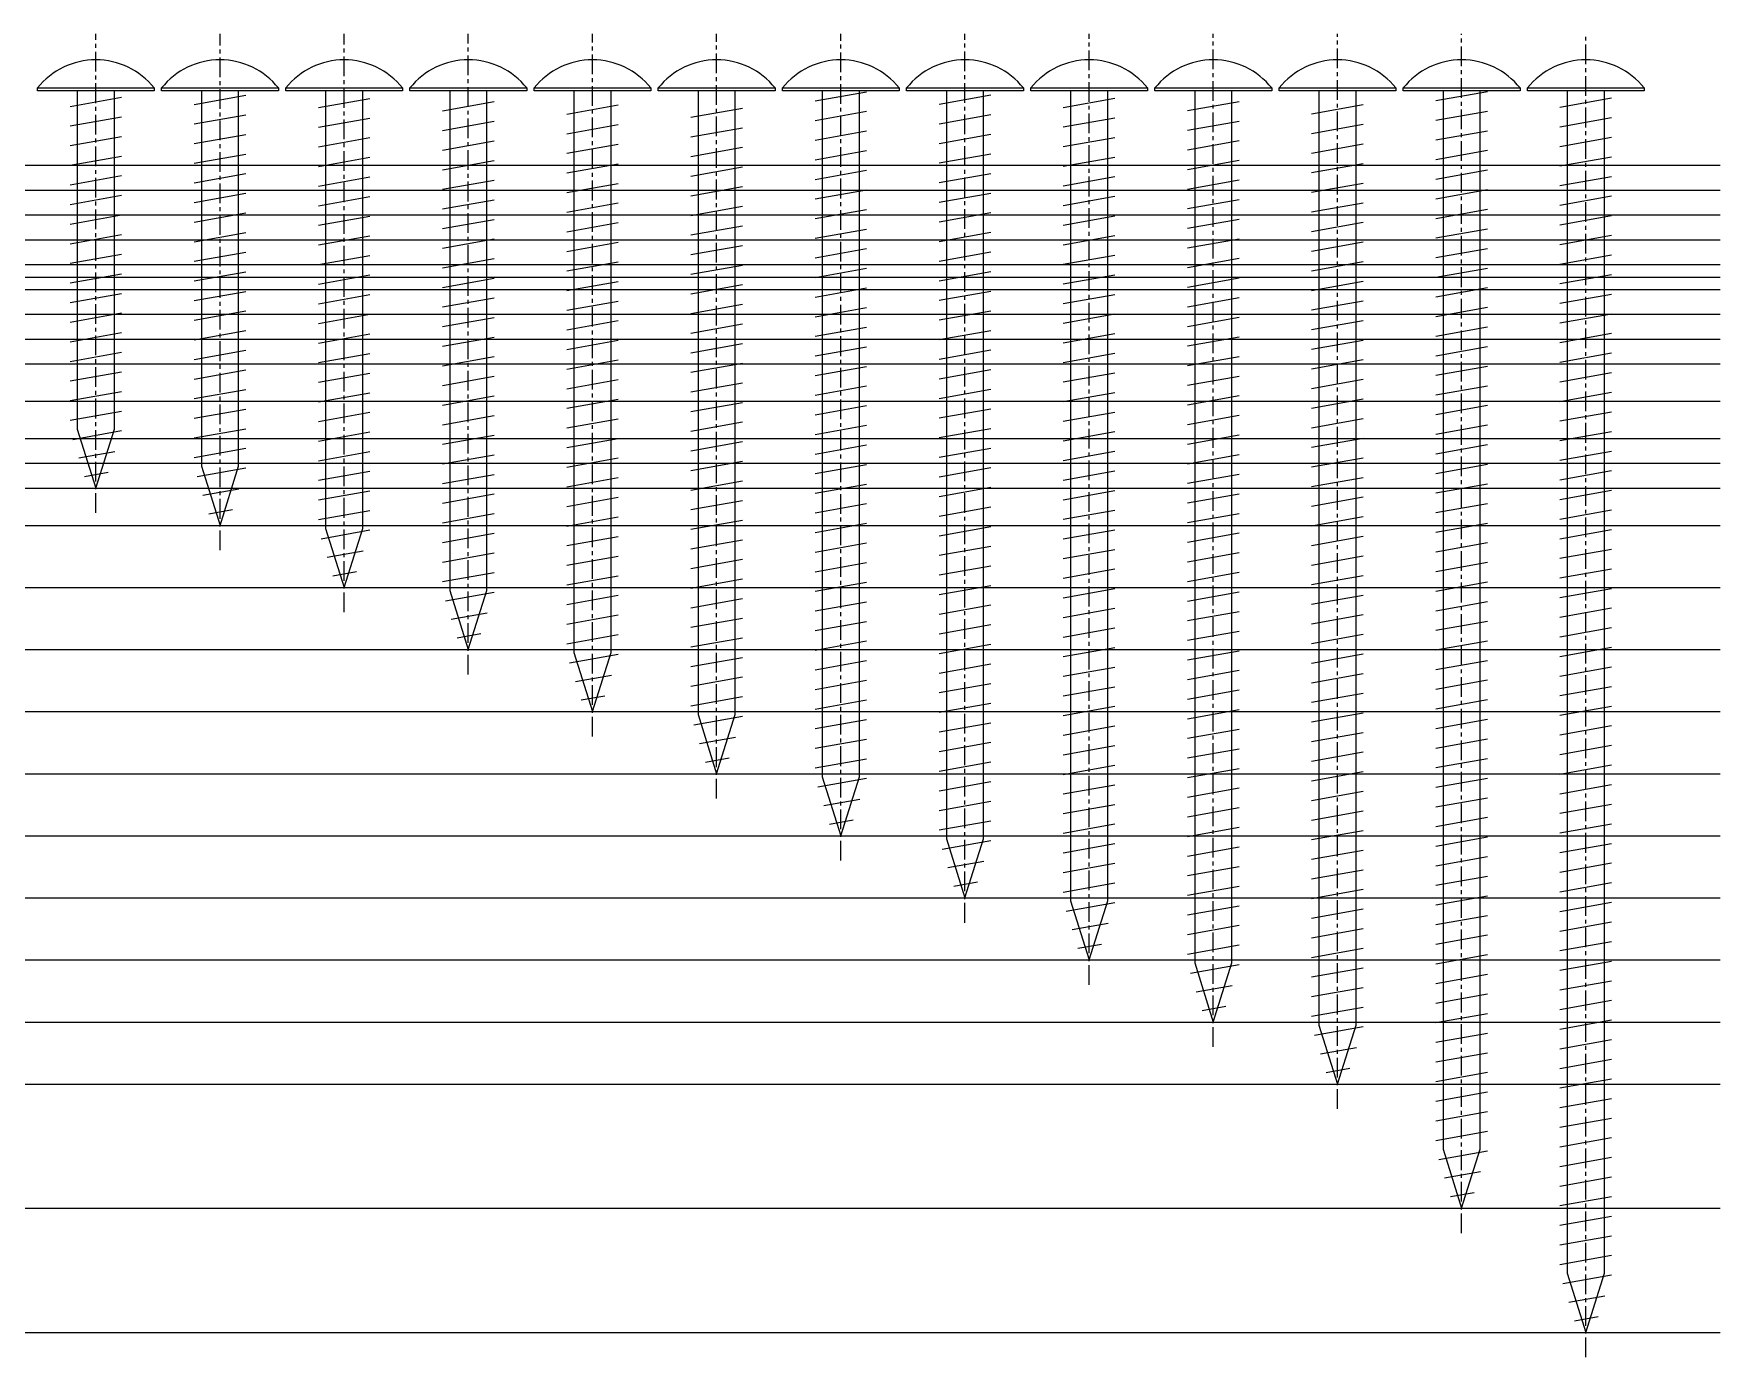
# Model space of a CAD drawing. Header units: millimetres. Extents: x 233 to 3318, y 47 to 2014.
# Drawn here: x 1186.4 to 1322.3, y 1277 to 1383.6 of the extents above; entities that cross this region are included whole.
import ezdxf

# ---------------------------------------------------------------- set-up
doc = ezdxf.new("R2010")
doc.units = ezdxf.units.MM
doc.linetypes.add('csc_CENTER', pattern=[50.8, 31.75, -6.35, 6.35, -6.35])
doc.layers.get('Defpoints').update_dxf_attribs({"color": 251})

msp = doc.modelspace()

# ---------------------------------------------------------------- linework, layer by layer
at = {"color": 0, "linetype": 'csc_CENTER', "lineweight": -2, "ltscale": 0.05}
for p, q in [((1191.45, 1345.01), (1191.45, 1383.61)), ((1201.45, 1342.01), (1201.45, 1383.61)), ((1211.45, 1337.01), (1211.45, 1383.61)), ((1221.45, 1332.01), (1221.45, 1383.61)), ((1231.45, 1327.01), (1231.45, 1383.61)), ((1241.45, 1322.01), (1241.45, 1383.61)), ((1251.45, 1317.01), (1251.45, 1383.61)), ((1261.45, 1312.01), (1261.45, 1383.61)), ((1271.45, 1307.01), (1271.45, 1383.61)), ((1281.45, 1302.01), (1281.45, 1383.61)), ((1291.45, 1297.01), (1291.45, 1383.61)), ((1301.45, 1287.01), (1301.45, 1383.61)), ((1311.45, 1277.01), (1311.45, 1383.61))]:
    msp.add_line(p, q, dxfattribs=at)
for p, q in [((1249.37, 1378.2), (1253.52, 1378.94)), ((1259.37, 1377.94), (1263.52, 1378.68)), ((1299.37, 1378.22), (1303.52, 1378.96)), ((1189.37, 1377.76), (1193.52, 1378.5)), ((1199.37, 1377.92), (1203.52, 1378.66)), ((1209.37, 1377.66), (1213.52, 1378.4)), ((1219.37, 1377.4), (1223.52, 1378.14)), ((1229.37, 1377.14), (1233.52, 1377.88)), ((1239.37, 1376.88), (1243.52, 1377.62)), ((1249.37, 1376.62), (1253.52, 1377.36)), ((1269.37, 1377.68), (1273.52, 1378.42)), ((1279.37, 1377.42), (1283.52, 1378.16)), ((1289.37, 1377.16), (1293.52, 1377.9)), ((1299.37, 1376.64), (1303.52, 1377.38)), ((1309.37, 1377.7), (1313.52, 1378.44)), ((1189.37, 1376.18), (1193.52, 1376.92)), ((1199.37, 1376.34), (1203.52, 1377.08)), ((1209.37, 1376.08), (1213.52, 1376.82)), ((1219.37, 1375.82), (1223.52, 1376.56)), ((1229.37, 1375.56), (1233.52, 1376.3)), ((1239.37, 1375.3), (1243.52, 1376.04)), ((1259.37, 1376.36), (1263.52, 1377.1)), ((1269.37, 1376.1), (1273.52, 1376.84)), ((1279.37, 1375.84), (1283.52, 1376.58)), ((1289.37, 1375.58), (1293.52, 1376.32)), ((1309.37, 1376.12), (1313.52, 1376.86)), ((1189.37, 1374.6), (1193.52, 1375.34)), ((1199.37, 1374.76), (1203.52, 1375.5)), ((1209.37, 1374.5), (1213.52, 1375.24)), ((1219.37, 1374.24), (1223.52, 1374.98)), ((1229.37, 1373.98), (1233.52, 1374.72)), ((1249.37, 1375.04), (1253.52, 1375.78)), ((1259.37, 1374.78), (1263.52, 1375.52)), ((1269.37, 1374.52), (1273.52, 1375.26)), ((1279.37, 1374.26), (1283.52, 1375)), ((1289.37, 1374), (1293.52, 1374.74)), ((1299.37, 1375.06), (1303.52, 1375.8)), ((1309.37, 1374.54), (1313.52, 1375.28)), ((1189.37, 1373.02), (1193.52, 1373.76)), ((1199.37, 1373.18), (1203.52, 1373.92)), ((1209.37, 1372.92), (1213.52, 1373.66)), ((1219.37, 1372.66), (1223.52, 1373.4)), ((1239.37, 1373.72), (1243.52, 1374.46)), ((1249.37, 1373.46), (1253.52, 1374.2)), ((1259.37, 1373.2), (1263.52, 1373.94)), ((1269.37, 1372.94), (1273.52, 1373.68)), ((1279.37, 1372.68), (1283.52, 1373.42)), ((1299.37, 1373.48), (1303.52, 1374.22)), ((1309.37, 1372.96), (1313.52, 1373.7)), ((1189.37, 1371.44), (1193.52, 1372.18)), ((1199.37, 1371.6), (1203.52, 1372.34)), ((1209.37, 1371.34), (1213.52, 1372.08)), ((1229.37, 1372.4), (1233.52, 1373.14)), ((1239.37, 1372.14), (1243.52, 1372.88)), ((1249.37, 1371.88), (1253.52, 1372.62)), ((1259.37, 1371.62), (1263.52, 1372.36)), ((1269.37, 1371.36), (1273.52, 1372.1)), ((1289.37, 1372.42), (1293.52, 1373.16)), ((1299.37, 1371.9), (1303.52, 1372.64)), ((1309.37, 1371.38), (1313.52, 1372.12)), ((1189.37, 1369.86), (1193.52, 1370.6)), ((1199.37, 1370.02), (1203.52, 1370.76)), ((1219.37, 1371.08), (1223.52, 1371.82)), ((1229.37, 1370.82), (1233.52, 1371.56)), ((1239.37, 1370.56), (1243.52, 1371.3)), ((1249.37, 1370.3), (1253.52, 1371.04)), ((1259.37, 1370.04), (1263.52, 1370.78)), ((1279.37, 1371.1), (1283.52, 1371.84)), ((1289.37, 1370.84), (1293.52, 1371.58)), ((1299.37, 1370.32), (1303.52, 1371.06)), ((1309.37, 1369.8), (1313.52, 1370.54)), ((1199.37, 1368.44), (1203.52, 1369.18)), ((1209.37, 1369.76), (1213.52, 1370.5)), ((1219.37, 1369.5), (1223.52, 1370.24)), ((1229.37, 1369.24), (1233.52, 1369.98)), ((1239.37, 1368.98), (1243.52, 1369.72)), ((1249.37, 1368.72), (1253.52, 1369.46)), ((1259.37, 1368.46), (1263.52, 1369.2)), ((1269.37, 1369.78), (1273.52, 1370.52)), ((1279.37, 1369.52), (1283.52, 1370.26)), ((1289.37, 1369.26), (1293.52, 1370)), ((1299.37, 1368.74), (1303.52, 1369.48)), ((1189.37, 1368.28), (1193.52, 1369.02)), ((1209.37, 1368.18), (1213.52, 1368.92)), ((1219.37, 1367.92), (1223.52, 1368.66)), ((1229.37, 1367.66), (1233.52, 1368.4)), ((1239.37, 1367.4), (1243.52, 1368.14)), ((1249.37, 1367.14), (1253.52, 1367.88)), ((1269.37, 1368.2), (1273.52, 1368.94)), ((1279.37, 1367.94), (1283.52, 1368.68)), ((1289.37, 1367.68), (1293.52, 1368.42)), ((1299.37, 1367.16), (1303.52, 1367.9)), ((1309.37, 1368.22), (1313.52, 1368.96)), ((1189.37, 1366.7), (1193.52, 1367.44)), ((1199.37, 1366.86), (1203.52, 1367.6)), ((1209.37, 1366.6), (1213.52, 1367.34)), ((1219.37, 1366.34), (1223.52, 1367.08)), ((1229.37, 1366.08), (1233.52, 1366.82)), ((1239.37, 1365.82), (1243.52, 1366.56)), ((1259.37, 1366.88), (1263.52, 1367.62)), ((1269.37, 1366.62), (1273.52, 1367.36)), ((1279.37, 1366.36), (1283.52, 1367.1)), ((1289.37, 1366.1), (1293.52, 1366.84)), ((1309.37, 1366.64), (1313.52, 1367.38)), ((1189.37, 1365.12), (1193.52, 1365.86)), ((1199.37, 1365.28), (1203.52, 1366.02)), ((1209.37, 1365.02), (1213.52, 1365.76)), ((1219.37, 1364.76), (1223.52, 1365.5)), ((1229.37, 1364.5), (1233.52, 1365.24)), ((1249.37, 1365.56), (1253.52, 1366.3)), ((1259.37, 1365.3), (1263.52, 1366.04)), ((1269.37, 1365.04), (1273.52, 1365.78)), ((1279.37, 1364.78), (1283.52, 1365.52)), ((1289.37, 1364.52), (1293.52, 1365.26)), ((1299.37, 1365.58), (1303.52, 1366.32)), ((1309.37, 1365.06), (1313.52, 1365.8)), ((1189.37, 1363.54), (1193.52, 1364.28)), ((1199.37, 1363.7), (1203.52, 1364.44)), ((1209.37, 1363.44), (1213.52, 1364.18)), ((1219.37, 1363.18), (1223.52, 1363.92)), ((1239.37, 1364.24), (1243.52, 1364.98)), ((1249.37, 1363.98), (1253.52, 1364.72)), ((1259.37, 1363.72), (1263.52, 1364.46)), ((1269.37, 1363.46), (1273.52, 1364.2)), ((1279.37, 1363.2), (1283.52, 1363.94)), ((1299.37, 1364), (1303.52, 1364.74)), ((1309.37, 1363.48), (1313.52, 1364.22)), ((1189.37, 1361.96), (1193.52, 1362.7)), ((1199.37, 1362.12), (1203.52, 1362.86)), ((1209.37, 1361.86), (1213.52, 1362.6)), ((1229.37, 1362.92), (1233.52, 1363.66)), ((1239.37, 1362.66), (1243.52, 1363.4)), ((1249.37, 1362.4), (1253.52, 1363.14)), ((1259.37, 1362.14), (1263.52, 1362.88)), ((1269.37, 1361.88), (1273.52, 1362.62)), ((1289.37, 1362.94), (1293.52, 1363.68)), ((1299.37, 1362.42), (1303.52, 1363.16)), ((1309.37, 1361.9), (1313.52, 1362.64)), ((1189.37, 1360.38), (1193.52, 1361.12)), ((1199.37, 1360.54), (1203.52, 1361.28)), ((1209.37, 1360.28), (1213.52, 1361.02)), ((1219.37, 1361.6), (1223.52, 1362.34)), ((1229.37, 1361.34), (1233.52, 1362.08)), ((1239.37, 1361.08), (1243.52, 1361.82)), ((1249.37, 1360.82), (1253.52, 1361.56)), ((1259.37, 1360.56), (1263.52, 1361.3)), ((1269.37, 1360.3), (1273.52, 1361.04)), ((1279.37, 1361.62), (1283.52, 1362.36)), ((1289.37, 1361.36), (1293.52, 1362.1)), ((1299.37, 1360.84), (1303.52, 1361.58)), ((1309.37, 1360.32), (1313.52, 1361.06)), ((1199.37, 1358.96), (1203.52, 1359.7)), ((1219.37, 1360.02), (1223.52, 1360.76)), ((1229.37, 1359.76), (1233.52, 1360.5)), ((1239.37, 1359.5), (1243.52, 1360.24)), ((1249.37, 1359.24), (1253.52, 1359.98)), ((1259.37, 1358.98), (1263.52, 1359.72)), ((1279.37, 1360.04), (1283.52, 1360.78)), ((1289.37, 1359.78), (1293.52, 1360.52)), ((1299.37, 1359.26), (1303.52, 1360)), ((1189.37, 1358.8), (1193.52, 1359.54)), ((1209.37, 1358.7), (1213.52, 1359.44)), ((1219.37, 1358.44), (1223.52, 1359.18)), ((1229.37, 1358.18), (1233.52, 1358.92)), ((1239.37, 1357.92), (1243.52, 1358.66)), ((1249.37, 1357.66), (1253.52, 1358.4)), ((1269.37, 1358.72), (1273.52, 1359.46)), ((1279.37, 1358.46), (1283.52, 1359.2)), ((1289.37, 1358.2), (1293.52, 1358.94)), ((1299.37, 1357.68), (1303.52, 1358.42)), ((1309.37, 1358.74), (1313.52, 1359.48)), ((1189.37, 1357.22), (1193.52, 1357.96)), ((1199.37, 1357.38), (1203.52, 1358.12)), ((1209.37, 1357.12), (1213.52, 1357.86)), ((1219.37, 1356.86), (1223.52, 1357.6)), ((1229.37, 1356.6), (1233.52, 1357.34)), ((1239.37, 1356.34), (1243.52, 1357.08)), ((1259.37, 1357.4), (1263.52, 1358.14)), ((1269.37, 1357.14), (1273.52, 1357.88)), ((1279.37, 1356.88), (1283.52, 1357.62)), ((1289.37, 1356.62), (1293.52, 1357.36)), ((1309.37, 1357.16), (1313.52, 1357.9)), ((1189.37, 1355.64), (1193.52, 1356.38)), ((1199.37, 1355.8), (1203.52, 1356.54)), ((1209.37, 1355.54), (1213.52, 1356.28)), ((1219.37, 1355.28), (1223.52, 1356.02)), ((1229.37, 1355.02), (1233.52, 1355.76)), ((1249.37, 1356.08), (1253.52, 1356.82)), ((1259.37, 1355.82), (1263.52, 1356.56)), ((1269.37, 1355.56), (1273.52, 1356.3)), ((1279.37, 1355.3), (1283.52, 1356.04)), ((1289.37, 1355.04), (1293.52, 1355.78)), ((1299.37, 1356.1), (1303.52, 1356.84)), ((1309.37, 1355.58), (1313.52, 1356.32)), ((1189.37, 1354.06), (1193.52, 1354.8)), ((1199.37, 1354.22), (1203.52, 1354.96)), ((1209.37, 1353.96), (1213.52, 1354.7)), ((1219.37, 1353.7), (1223.52, 1354.44)), ((1239.37, 1354.76), (1243.52, 1355.5)), ((1249.37, 1354.5), (1253.52, 1355.24)), ((1259.37, 1354.24), (1263.52, 1354.98)), ((1269.37, 1353.98), (1273.52, 1354.72)), ((1279.37, 1353.72), (1283.52, 1354.46)), ((1299.37, 1354.52), (1303.52, 1355.26)), ((1309.37, 1354), (1313.52, 1354.74)), ((1189.37, 1352.48), (1193.52, 1353.22)), ((1199.37, 1352.64), (1203.52, 1353.38)), ((1209.37, 1352.38), (1213.52, 1353.12)), ((1229.37, 1353.44), (1233.52, 1354.18)), ((1239.37, 1353.18), (1243.52, 1353.92)), ((1249.37, 1352.92), (1253.52, 1353.66)), ((1259.37, 1352.66), (1263.52, 1353.4)), ((1269.37, 1352.4), (1273.52, 1353.14)), ((1279.37, 1352.14), (1283.52, 1352.88)), ((1289.37, 1353.46), (1293.52, 1354.2)), ((1299.37, 1352.94), (1303.52, 1353.68)), ((1309.37, 1352.42), (1313.52, 1353.16)), ((1189.6, 1350.94), (1193.52, 1351.64)), ((1199.37, 1351.06), (1203.52, 1351.8)), ((1209.37, 1350.8), (1213.52, 1351.54)), ((1219.37, 1352.12), (1223.52, 1352.86)), ((1229.37, 1351.86), (1233.52, 1352.6)), ((1239.37, 1351.6), (1243.52, 1352.34)), ((1249.37, 1351.34), (1253.52, 1352.08)), ((1259.37, 1351.08), (1263.52, 1351.82)), ((1269.37, 1350.82), (1273.52, 1351.56)), ((1289.37, 1351.88), (1293.52, 1352.62)), ((1299.37, 1351.36), (1303.52, 1352.1)), ((1309.37, 1350.84), (1313.52, 1351.58)), ((1199.37, 1349.48), (1203.52, 1350.22)), ((1219.37, 1350.54), (1223.52, 1351.28)), ((1229.37, 1350.28), (1233.52, 1351.02)), ((1239.37, 1350.02), (1243.52, 1350.76)), ((1249.37, 1349.76), (1253.52, 1350.5)), ((1259.37, 1349.5), (1263.52, 1350.24)), ((1279.37, 1350.56), (1283.52, 1351.3)), ((1289.37, 1350.3), (1293.52, 1351.04)), ((1299.37, 1349.78), (1303.52, 1350.52)), ((1190.08, 1349.45), (1192.98, 1349.96)), ((1209.37, 1349.22), (1213.52, 1349.96)), ((1219.37, 1348.96), (1223.52, 1349.7)), ((1229.37, 1348.7), (1233.52, 1349.44)), ((1239.37, 1348.44), (1243.52, 1349.18)), ((1249.37, 1348.18), (1253.52, 1348.92)), ((1269.37, 1349.24), (1273.52, 1349.98)), ((1279.37, 1348.98), (1283.52, 1349.72)), ((1289.37, 1348.72), (1293.52, 1349.46)), ((1299.37, 1348.2), (1303.52, 1348.94)), ((1309.37, 1349.26), (1313.52, 1350)), ((1190.55, 1347.95), (1192.45, 1348.29)), ((1199.6, 1347.94), (1203.52, 1348.64)), ((1209.37, 1347.64), (1213.52, 1348.38)), ((1219.37, 1347.38), (1223.52, 1348.12)), ((1229.37, 1347.12), (1233.52, 1347.86)), ((1239.37, 1346.86), (1243.52, 1347.6)), ((1259.37, 1347.92), (1263.52, 1348.66)), ((1269.37, 1347.66), (1273.52, 1348.4)), ((1279.37, 1347.4), (1283.52, 1348.14)), ((1289.37, 1347.14), (1293.52, 1347.88)), ((1309.37, 1347.68), (1313.52, 1348.42)), ((1200.08, 1346.45), (1202.98, 1346.96)), ((1209.37, 1346.06), (1213.52, 1346.8)), ((1219.37, 1345.8), (1223.52, 1346.54)), ((1229.37, 1345.54), (1233.52, 1346.28)), ((1249.37, 1346.6), (1253.52, 1347.34)), ((1259.37, 1346.34), (1263.52, 1347.08)), ((1269.37, 1346.08), (1273.52, 1346.82)), ((1279.37, 1345.82), (1283.52, 1346.56)), ((1289.37, 1345.56), (1293.52, 1346.3)), ((1299.37, 1346.62), (1303.52, 1347.36)), ((1309.37, 1346.1), (1313.52, 1346.84)), ((1200.55, 1344.95), (1202.45, 1345.29)), ((1209.37, 1344.48), (1213.52, 1345.22)), ((1219.37, 1344.22), (1223.52, 1344.96)), ((1239.37, 1345.28), (1243.52, 1346.02)), ((1249.37, 1345.02), (1253.52, 1345.76)), ((1259.37, 1344.76), (1263.52, 1345.5)), ((1269.37, 1344.5), (1273.52, 1345.24)), ((1279.37, 1344.24), (1283.52, 1344.98)), ((1299.37, 1345.04), (1303.52, 1345.78)), ((1309.37, 1344.52), (1313.52, 1345.26)), ((1209.6, 1342.94), (1213.52, 1343.64)), ((1219.37, 1342.64), (1223.52, 1343.38)), ((1229.37, 1343.96), (1233.52, 1344.7)), ((1239.37, 1343.7), (1243.52, 1344.44)), ((1249.37, 1343.44), (1253.52, 1344.18)), ((1259.37, 1343.18), (1263.52, 1343.92)), ((1269.37, 1342.92), (1273.52, 1343.66)), ((1279.37, 1342.66), (1283.52, 1343.4)), ((1289.37, 1343.98), (1293.52, 1344.72)), ((1299.37, 1343.46), (1303.52, 1344.2)), ((1309.37, 1342.94), (1313.52, 1343.68)), ((1229.37, 1342.38), (1233.52, 1343.12)), ((1239.37, 1342.12), (1243.52, 1342.86)), ((1249.37, 1341.86), (1253.52, 1342.6)), ((1259.37, 1341.6), (1263.52, 1342.34)), ((1269.37, 1341.34), (1273.52, 1342.08)), ((1289.37, 1342.4), (1293.52, 1343.14)), ((1299.37, 1341.88), (1303.52, 1342.62)), ((1309.37, 1341.36), (1313.52, 1342.1)), ((1210.08, 1341.45), (1212.98, 1341.96)), ((1219.37, 1341.06), (1223.52, 1341.8)), ((1229.37, 1340.8), (1233.52, 1341.54)), ((1239.37, 1340.54), (1243.52, 1341.28)), ((1249.37, 1340.28), (1253.52, 1341.02)), ((1259.37, 1340.02), (1263.52, 1340.76)), ((1279.37, 1341.08), (1283.52, 1341.82)), ((1289.37, 1340.82), (1293.52, 1341.56)), ((1299.37, 1340.3), (1303.52, 1341.04)), ((1210.55, 1339.95), (1212.45, 1340.29)), ((1219.37, 1339.48), (1223.52, 1340.22)), ((1229.37, 1339.22), (1233.52, 1339.96)), ((1239.37, 1338.96), (1243.52, 1339.7)), ((1249.37, 1338.7), (1253.52, 1339.44)), ((1269.37, 1339.76), (1273.52, 1340.5)), ((1279.37, 1339.5), (1283.52, 1340.24)), ((1289.37, 1339.24), (1293.52, 1339.98)), ((1299.37, 1338.72), (1303.52, 1339.46)), ((1309.37, 1339.78), (1313.52, 1340.52)), ((1219.6, 1337.94), (1223.52, 1338.64)), ((1229.37, 1337.64), (1233.52, 1338.38)), ((1239.37, 1337.38), (1243.52, 1338.12)), ((1259.37, 1338.44), (1263.52, 1339.18)), ((1269.37, 1338.18), (1273.52, 1338.92)), ((1279.37, 1337.92), (1283.52, 1338.66)), ((1289.37, 1337.66), (1293.52, 1338.4)), ((1309.37, 1338.2), (1313.52, 1338.94)), ((1220.08, 1336.45), (1222.98, 1336.96)), ((1229.37, 1336.06), (1233.52, 1336.8)), ((1249.37, 1337.12), (1253.52, 1337.86)), ((1259.37, 1336.86), (1263.52, 1337.6)), ((1269.37, 1336.6), (1273.52, 1337.34)), ((1279.37, 1336.34), (1283.52, 1337.08)), ((1289.37, 1336.08), (1293.52, 1336.82)), ((1299.37, 1337.14), (1303.52, 1337.88)), ((1309.37, 1336.62), (1313.52, 1337.36)), ((1220.55, 1334.95), (1222.45, 1335.29)), ((1229.37, 1334.48), (1233.52, 1335.22)), ((1239.37, 1335.8), (1243.52, 1336.54)), ((1249.37, 1335.54), (1253.52, 1336.28)), ((1259.37, 1335.28), (1263.52, 1336.02)), ((1269.37, 1335.02), (1273.52, 1335.76)), ((1279.37, 1334.76), (1283.52, 1335.5)), ((1289.37, 1334.5), (1293.52, 1335.24)), ((1299.37, 1335.56), (1303.52, 1336.3)), ((1309.37, 1335.04), (1313.52, 1335.78)), ((1239.37, 1334.22), (1243.52, 1334.96)), ((1249.37, 1333.96), (1253.52, 1334.7)), ((1259.37, 1333.7), (1263.52, 1334.44)), ((1269.37, 1333.44), (1273.52, 1334.18)), ((1279.37, 1333.18), (1283.52, 1333.92)), ((1299.37, 1333.98), (1303.52, 1334.72)), ((1309.37, 1333.46), (1313.52, 1334.2)), ((1229.6, 1332.94), (1233.52, 1333.64)), ((1239.37, 1332.64), (1243.52, 1333.38)), ((1249.37, 1332.38), (1253.52, 1333.12)), ((1259.37, 1332.12), (1263.52, 1332.86)), ((1269.37, 1331.86), (1273.52, 1332.6)), ((1289.37, 1332.92), (1293.52, 1333.66)), ((1299.37, 1332.4), (1303.52, 1333.14)), ((1309.37, 1331.88), (1313.52, 1332.62)), ((1230.08, 1331.45), (1232.98, 1331.96)), ((1239.37, 1331.06), (1243.52, 1331.8)), ((1249.37, 1330.8), (1253.52, 1331.54)), ((1259.37, 1330.54), (1263.52, 1331.28)), ((1279.37, 1331.6), (1283.52, 1332.34)), ((1289.37, 1331.34), (1293.52, 1332.08)), ((1299.37, 1330.82), (1303.52, 1331.56)), ((1230.55, 1329.95), (1232.45, 1330.29)), ((1239.37, 1329.48), (1243.52, 1330.22)), ((1249.37, 1329.22), (1253.52, 1329.96)), ((1269.37, 1330.28), (1273.52, 1331.02)), ((1279.37, 1330.02), (1283.52, 1330.76)), ((1289.37, 1329.76), (1293.52, 1330.5)), ((1299.37, 1329.24), (1303.52, 1329.98)), ((1309.37, 1330.3), (1313.52, 1331.04)), ((1239.6, 1327.94), (1243.52, 1328.64)), ((1259.37, 1328.96), (1263.52, 1329.7)), ((1269.37, 1328.7), (1273.52, 1329.44)), ((1279.37, 1328.44), (1283.52, 1329.18)), ((1289.37, 1328.18), (1293.52, 1328.92)), ((1309.37, 1328.72), (1313.52, 1329.46)), ((1249.37, 1327.64), (1253.52, 1328.38)), ((1259.37, 1327.38), (1263.52, 1328.12)), ((1269.37, 1327.12), (1273.52, 1327.86)), ((1279.37, 1326.86), (1283.52, 1327.6)), ((1289.37, 1326.6), (1293.52, 1327.34)), ((1299.37, 1327.66), (1303.52, 1328.4)), ((1309.37, 1327.14), (1313.52, 1327.88)), ((1240.08, 1326.45), (1242.98, 1326.96)), ((1249.37, 1326.06), (1253.52, 1326.8)), ((1259.37, 1325.8), (1263.52, 1326.54)), ((1269.37, 1325.54), (1273.52, 1326.28)), ((1279.37, 1325.28), (1283.52, 1326.02)), ((1289.37, 1325.02), (1293.52, 1325.76)), ((1299.37, 1326.08), (1303.52, 1326.82)), ((1309.37, 1325.56), (1313.52, 1326.3)), ((1240.55, 1324.95), (1242.45, 1325.29)), ((1249.37, 1324.48), (1253.52, 1325.22)), ((1259.37, 1324.22), (1263.52, 1324.96)), ((1269.37, 1323.96), (1273.52, 1324.7)), ((1279.37, 1323.7), (1283.52, 1324.44)), ((1299.37, 1324.5), (1303.52, 1325.24)), ((1309.37, 1323.98), (1313.52, 1324.72)), ((1249.6, 1322.94), (1253.52, 1323.64)), ((1259.37, 1322.64), (1263.52, 1323.38)), ((1269.37, 1322.38), (1273.52, 1323.12)), ((1289.37, 1323.44), (1293.52, 1324.18)), ((1299.37, 1322.92), (1303.52, 1323.66)), ((1309.37, 1322.4), (1313.52, 1323.14)), ((1250.08, 1321.45), (1252.98, 1321.96)), ((1259.37, 1321.06), (1263.52, 1321.8)), ((1279.37, 1322.12), (1283.52, 1322.86)), ((1289.37, 1321.86), (1293.52, 1322.6)), ((1299.37, 1321.34), (1303.52, 1322.08)), ((1250.55, 1319.95), (1252.45, 1320.29)), ((1269.37, 1320.8), (1273.52, 1321.54)), ((1279.37, 1320.54), (1283.52, 1321.28)), ((1289.37, 1320.28), (1293.52, 1321.02)), ((1299.37, 1319.76), (1303.52, 1320.5)), ((1309.37, 1320.82), (1313.52, 1321.56)), ((1259.37, 1319.48), (1263.52, 1320.22)), ((1269.37, 1319.22), (1273.52, 1319.96)), ((1279.37, 1318.96), (1283.52, 1319.7)), ((1289.37, 1318.7), (1293.52, 1319.44)), ((1299.37, 1318.18), (1303.52, 1318.92)), ((1309.37, 1319.24), (1313.52, 1319.98)), ((1259.6, 1317.94), (1263.52, 1318.64)), ((1269.37, 1317.64), (1273.52, 1318.38)), ((1279.37, 1317.38), (1283.52, 1318.12)), ((1289.37, 1317.12), (1293.52, 1317.86)), ((1309.37, 1317.66), (1313.52, 1318.4)), ((1260.08, 1316.45), (1262.98, 1316.96)), ((1269.37, 1316.06), (1273.52, 1316.8)), ((1279.37, 1315.8), (1283.52, 1316.54)), ((1289.37, 1315.54), (1293.52, 1316.28)), ((1299.37, 1316.6), (1303.52, 1317.34)), ((1309.37, 1316.08), (1313.52, 1316.82)), ((1260.55, 1314.95), (1262.45, 1315.29)), ((1269.37, 1314.48), (1273.52, 1315.22)), ((1279.37, 1314.22), (1283.52, 1314.96)), ((1299.37, 1315.02), (1303.52, 1315.76)), ((1309.37, 1314.5), (1313.52, 1315.24)), ((1269.6, 1312.94), (1273.52, 1313.64)), ((1289.37, 1313.96), (1293.52, 1314.7)), ((1299.37, 1313.44), (1303.52, 1314.18)), ((1309.37, 1312.92), (1313.52, 1313.66)), ((1279.37, 1312.64), (1283.52, 1313.38)), ((1289.37, 1312.38), (1293.52, 1313.12)), ((1299.37, 1311.86), (1303.52, 1312.6)), ((1270.08, 1311.45), (1272.98, 1311.96)), ((1279.37, 1311.06), (1283.52, 1311.8)), ((1289.37, 1310.8), (1293.52, 1311.54)), ((1299.37, 1310.28), (1303.52, 1311.02)), ((1309.37, 1311.34), (1313.52, 1312.08)), ((1270.55, 1309.95), (1272.45, 1310.29)), ((1279.37, 1309.48), (1283.52, 1310.22)), ((1289.37, 1309.22), (1293.52, 1309.96)), ((1299.37, 1308.7), (1303.52, 1309.44)), ((1309.37, 1309.76), (1313.52, 1310.5)), ((1279.6, 1307.94), (1283.52, 1308.64)), ((1289.37, 1307.64), (1293.52, 1308.38)), ((1309.37, 1308.18), (1313.52, 1308.92)), ((1280.08, 1306.45), (1282.98, 1306.96)), ((1289.37, 1306.06), (1293.52, 1306.8)), ((1299.37, 1307.12), (1303.52, 1307.86)), ((1309.37, 1306.6), (1313.52, 1307.34)), ((1299.37, 1305.54), (1303.52, 1306.28)), ((1309.37, 1305.02), (1313.52, 1305.76)), ((1280.55, 1304.95), (1282.45, 1305.29)), ((1289.37, 1304.48), (1293.52, 1305.22)), ((1299.37, 1303.96), (1303.52, 1304.7)), ((1309.37, 1303.44), (1313.52, 1304.18)), ((1289.6, 1302.94), (1293.52, 1303.64)), ((1299.37, 1302.38), (1303.52, 1303.12)), ((1290.08, 1301.45), (1292.98, 1301.96)), ((1299.37, 1300.8), (1303.52, 1301.54)), ((1309.37, 1301.86), (1313.52, 1302.6)), ((1290.55, 1299.95), (1292.45, 1300.29)), ((1299.37, 1299.22), (1303.52, 1299.96)), ((1309.37, 1300.28), (1313.52, 1301.02)), ((1309.37, 1298.7), (1313.52, 1299.44)), ((1299.37, 1297.64), (1303.52, 1298.38)), ((1309.37, 1297.12), (1313.52, 1297.86)), ((1299.37, 1296.06), (1303.52, 1296.8)), ((1309.37, 1295.54), (1313.52, 1296.28)), ((1299.37, 1294.48), (1303.52, 1295.22)), ((1309.37, 1293.96), (1313.52, 1294.7)), ((1299.6, 1292.94), (1303.52, 1293.64)), ((1309.37, 1292.38), (1313.52, 1293.12)), ((1300.08, 1291.45), (1302.98, 1291.96)), ((1309.37, 1290.8), (1313.52, 1291.54)), ((1300.55, 1289.95), (1302.45, 1290.29)), ((1309.37, 1289.22), (1313.52, 1289.96)), ((1309.37, 1287.64), (1313.52, 1288.38)), ((1309.37, 1286.06), (1313.52, 1286.8)), ((1309.37, 1284.48), (1313.52, 1285.22)), ((1309.6, 1282.94), (1313.52, 1283.64)), ((1310.08, 1281.45), (1312.98, 1281.96)), ((1310.55, 1279.95), (1312.45, 1280.29))]:
    msp.add_line(p, q)
for points in [[(1186.75, 1379.01), (1186.75, 1379.24), (1196.15, 1379.24), (1196.15, 1379.01)], [(1196.75, 1379.01), (1196.75, 1379.24), (1206.15, 1379.24), (1206.15, 1379.01)], [(1206.75, 1379.01), (1206.75, 1379.24), (1216.15, 1379.24), (1216.15, 1379.01)], [(1216.75, 1379.01), (1216.75, 1379.24), (1226.15, 1379.24), (1226.15, 1379.01)], [(1226.75, 1379.01), (1226.75, 1379.24), (1236.15, 1379.24), (1236.15, 1379.01)], [(1236.75, 1379.01), (1236.75, 1379.24), (1246.15, 1379.24), (1246.15, 1379.01)], [(1246.75, 1379.01), (1246.75, 1379.24), (1256.15, 1379.24), (1256.15, 1379.01)], [(1256.75, 1379.01), (1256.75, 1379.24), (1266.15, 1379.24), (1266.15, 1379.01)], [(1266.75, 1379.01), (1266.75, 1379.24), (1276.15, 1379.24), (1276.15, 1379.01)], [(1276.75, 1379.01), (1276.75, 1379.24), (1286.15, 1379.24), (1286.15, 1379.01)], [(1286.75, 1379.01), (1286.75, 1379.24), (1296.15, 1379.24), (1296.15, 1379.01)], [(1296.75, 1379.01), (1296.75, 1379.24), (1306.15, 1379.24), (1306.15, 1379.01)], [(1306.75, 1379.01), (1306.75, 1379.24), (1316.15, 1379.24), (1316.15, 1379.01)]]:
    msp.add_lwpolyline(points, close=True)
for points in [[(1189.95, 1379.01), (1189.95, 1351.77), (1191.45, 1347.01), (1192.95, 1351.77), (1192.95, 1379.01)], [(1199.95, 1379.01), (1199.95, 1348.77), (1201.45, 1344.01), (1202.95, 1348.77), (1202.95, 1379.01)], [(1209.95, 1379.01), (1209.95, 1343.77), (1211.45, 1339.01), (1212.95, 1343.77), (1212.95, 1379.01)], [(1219.95, 1379.01), (1219.95, 1338.77), (1221.45, 1334.01), (1222.95, 1338.77), (1222.95, 1379.01)], [(1229.95, 1379.01), (1229.95, 1333.77), (1231.45, 1329.01), (1232.95, 1333.77), (1232.95, 1379.01)], [(1239.95, 1379.01), (1239.95, 1328.77), (1241.45, 1324.01), (1242.95, 1328.77), (1242.95, 1379.01)], [(1249.95, 1379.01), (1249.95, 1323.77), (1251.45, 1319.01), (1252.95, 1323.77), (1252.95, 1379.01)], [(1259.95, 1379.01), (1259.95, 1318.77), (1261.45, 1314.01), (1262.95, 1318.77), (1262.95, 1379.01)], [(1269.95, 1379.01), (1269.95, 1313.77), (1271.45, 1309.01), (1272.95, 1313.77), (1272.95, 1379.01)], [(1279.95, 1379.01), (1279.95, 1308.77), (1281.45, 1304.01), (1282.95, 1308.77), (1282.95, 1379.01)], [(1289.95, 1379.01), (1289.95, 1303.77), (1291.45, 1299.01), (1292.95, 1303.77), (1292.95, 1379.01)], [(1299.95, 1379.01), (1299.95, 1293.77), (1301.45, 1289.01), (1302.95, 1293.77), (1302.95, 1379.01)], [(1309.95, 1379.01), (1309.95, 1283.77), (1311.45, 1279.01), (1312.95, 1283.77), (1312.95, 1379.01)]]:
    msp.add_lwpolyline(points)
for centre in [(1191.45, 1375.51), (1201.45, 1375.51), (1211.45, 1375.51), (1221.45, 1375.51), (1231.45, 1375.51), (1241.45, 1375.51), (1251.45, 1375.51), (1261.45, 1375.51), (1271.45, 1375.51), (1281.45, 1375.51), (1291.45, 1375.51), (1301.45, 1375.51), (1311.45, 1375.51)]:
    msp.add_arc(centre, 6, 38.4332, 141.5668)
at = {"layer": 'Defpoints'}
for points in [[(1045.45, 1373.01), (1322.28, 1373.01)], [(1045.45, 1371.01), (1322.28, 1371.01)], [(1045.45, 1369.01), (1322.28, 1369.01)], [(1045.45, 1367.01), (1322.28, 1367.01)], [(1045.45, 1365.01), (1322.28, 1365.01)], [(1045.45, 1364.01), (1322.28, 1364.01)], [(1045.45, 1363.01), (1322.28, 1363.01)], [(1045.45, 1361.01), (1322.28, 1361.01)], [(1045.45, 1359.01), (1322.28, 1359.01)], [(1045.45, 1357.01), (1322.28, 1357.01)], [(1045.45, 1354.01), (1322.28, 1354.01)], [(1045.45, 1351.01), (1322.28, 1351.01)], [(1045.45, 1349.01), (1322.28, 1349.01)], [(1045.45, 1347.01), (1322.28, 1347.01)], [(1045.45, 1344.01), (1322.28, 1344.01)], [(1045.45, 1339.01), (1322.28, 1339.01)], [(1045.45, 1334.01), (1322.28, 1334.01)], [(1045.45, 1329.01), (1322.28, 1329.01)], [(1045.45, 1324.01), (1322.28, 1324.01)], [(1045.45, 1319.01), (1322.28, 1319.01)], [(1045.45, 1314.01), (1322.28, 1314.01)], [(1045.45, 1309.01), (1322.28, 1309.01)], [(1045.45, 1304.01), (1322.28, 1304.01)], [(1045.45, 1299.01), (1322.28, 1299.01)], [(1045.45, 1289.01), (1322.28, 1289.01)], [(1045.45, 1279.01), (1322.28, 1279.01)]]:
    msp.add_lwpolyline(points, dxfattribs=at)

doc.saveas('drawing.dxf')
